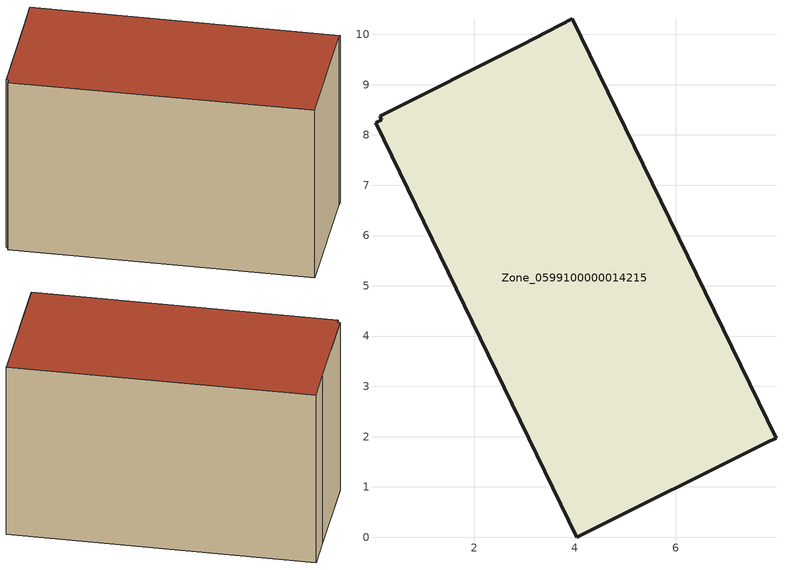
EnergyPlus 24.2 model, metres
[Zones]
Zone_0599100000014215
 floor ground (C_G): 2.95,9.79 3.95,10.31 8,1.96 7.87,1.91 4.04,0 0.03,8.24 0.16,8.3 0.12,8.37 z0
 wall outside (C_F): 4.04,0 7.87,1.91 8,1.96 3.95,10.31 2.95,9.79 0.12,8.37 0.16,8.3 0.03,8.24 4.04,0 z0:5.71
 roof outside (C_R): 8,1.96 3.95,10.31 2.95,9.79 0.12,8.37 0.16,8.3 0.03,8.24 4.04,0 7.87,1.91 z5.71
[BUILDING]
Pand.0599100000014215: North Axis=0; Terrain=City; Loads Convergence Tolerance Value=0.04; Temperature Convergence Tolerance Value=0.4; Solar Distribution=FullExterior; Maximum Number of Warmup Days=25; Minimum Number of Warmup Days=1
[Site:Location]
Rotterdam.The.Hague.AP_ZH_NLD Design_Conditions: Latitude=51.96; Longitude=4.45; Time Zone=1; Elevation=-4.5
[SITE:GROUNDTEMPERATURE:BUILDINGSURFACE]
18, 18, 18, 18, 18, 18, 18, 18, 18, 18, 18, 18
[MATERIAL] Thermal Absorptance=0.9; Solar Absorptance=0.7; Visible Absorptance=0.7
Name | Roughness | Thickness | Conductivity | Density | Specific Heat
G.TI.1946-1964 | MediumSmooth | 0.15 | 1 | 540 | 1210
F.TI.1946-1964 | Rough | 0.3 | 0.857143 | 1920 | 840
R.TI.1946-1964 | MediumRough | 0.2 | 0.277778 | 1500 | 1000
[CONSTRUCTION]
C_G: G.TI.1946-1964
C_F: F.TI.1946-1964
C_R: R.TI.1946-1964
[ZONE]
Zone_0599100000014215: Type=1; Multiplier=1; Ceiling Height=Autocalculate; Volume=Autocalculate; Floor Area=autocalculate; Part of Total Floor Area=Yes
[ZONEINFILTRATION:DESIGNFLOWRATE]
Infil_Zone_0599100000014215: Zone or ZoneList or Space or SpaceList=Zone_0599100000014215; Schedule=AlwaysOn; Design Flow Rate Calculation Method=Flow/Area; Flow Rate per Floor Area=0.003; Constant Term Coefficient=1; Temperature Term Coefficient=0; Velocity Term Coefficient=0; Velocity Squared Term Coefficient=0
[HVACTEMPLATE:ZONE:IDEALLOADSAIRSYSTEM]
Zone_0599100000014215: Maximum Heating Supply Air Temperature=50; Minimum Cooling Supply Air Temperature=13; Maximum Heating Supply Air Humidity Ratio=0.0156; Minimum Cooling Supply Air Humidity Ratio=0.0077; Heating Limit=NoLimit; Cooling Limit=NoLimit; Dehumidification Control Type=ConstantSensibleHeatRatio; Cooling Sensible Heat Ratio=0.7; Dehumidification Setpoint=60; Humidification Control Type=None; Humidification Setpoint=30; Outdoor Air Method=None; Outdoor Air Flow Rate per Person=0.00944; Outdoor Air Flow Rate per Zone Floor Area=0; Outdoor Air Flow Rate per Zone=0; Demand Controlled Ventilation Type=None; Outdoor Air Economizer Type=NoEconomizer; Heat Recovery Type=None; Sensible Heat Recovery Effectiveness=0.7; Latent Heat Recovery Effectiveness=0.65
[ZONECONTROL:THERMOSTAT]
ThermostatControl_Zone_0599100000014215: Zone or ZoneList=Zone_0599100000014215; Control Type Schedule=DualSetpointControlType; Control 1=Thermostat_Zone_0599100000014215; Temperature Difference Between Cutout And Setpoint=0
[THERMOSTATSETPOINT:DUALSETPOINT]
Thermostat_Zone_0599100000014215: Heating Setpoint Temperature Schedule=HeatingSetpoint_Zone_0599100000014215; Cooling Setpoint Temperature Schedule=CoolingSetpoint_Zone_0599100000014215
[SCHEDULE:COMPACT]
HeatingSetpoint_Zone_0599100000014215: Through: 12/31, For: AllDays, Until: 24:00, 21
CoolingSetpoint_Zone_0599100000014215: Through: 12/31, For: AllDays, Until: 24:00, 24
DualSetpointControlType: Through: 12/31, For: AllDays, Until: 24:00, 4
AlwaysOn: Through: 12/31, For: AllDays, Until: 24:00, 1
